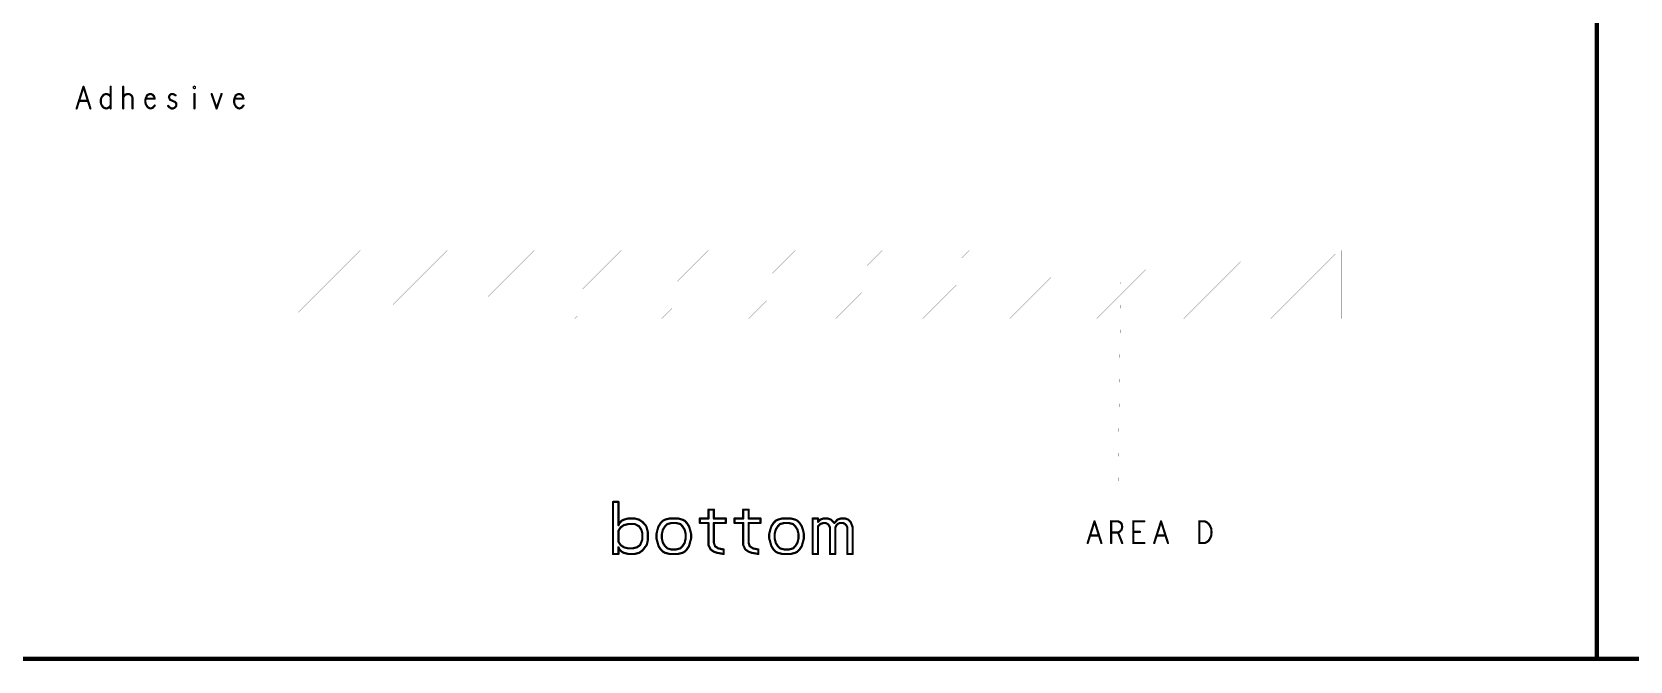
# Model space of a CAD drawing. Header units: millimetres. Extents: x 3362 to 3827, y -139 to 191.
# Drawn here: x 3473.5 to 3566.8, y 96.7 to 133.5 of the extents above; entities that cross this region are included whole.
import ezdxf

# ---------------------------------------------------------------- set-up
doc = ezdxf.new("R2010")
doc.units = ezdxf.units.MM
doc.header["$LTSCALE"] = 23.1
doc.layers.get('0').update_dxf_attribs({"linetype": 'CONTINUOUS'})

# ---------------------------------------------------------------- blocks, each defined once
blk = doc.blocks.new('PAD_R1')
at = {"const_width": 0.5}
blk.add_lwpolyline([(0.25, 0, 1), (-0.25, 0, 1)], format="xyb", close=True, dxfattribs=at)

msp = doc.modelspace()

# ---------------------------------------------------------------- linework, layer by layer
for points, const_width in [([(3382.535, 170.192), (3632.508, 170.192), (3632.69, 170.01), (3632.69, 96.87), (3564.868, 96.87), (3564.868, 134.572)], 0.254), ([(3476.098, 129.029), (3476.5, 130.299)], 0.127), ([(3476.5, 130.299), (3476.902, 129.029)], 0.127), ([(3478.085, 129.219), (3478.021, 129.113), (3477.924, 129.05), (3477.812, 129.029), (3477.683, 129.071), (3477.587, 129.177), (3477.522, 129.304), (3477.506, 129.452), (3477.522, 129.6), (3477.587, 129.727), (3477.683, 129.833), (3477.812, 129.875), (3477.924, 129.854), (3478.005, 129.812), (3478.085, 129.727)], 0.127), ([(3478.085, 130.299), (3478.085, 129.029)], 0.127), ([(3478.817, 129.029), (3478.817, 130.299)], 0.127), ([(3478.817, 129.685), (3478.898, 129.791), (3478.978, 129.854), (3479.107, 129.875), (3479.204, 129.854), (3479.316, 129.77), (3479.365, 129.643), (3479.365, 129.029)], 0.127), ([(3480.66, 129.6), (3480.612, 129.748), (3480.531, 129.833), (3480.419, 129.875), (3480.306, 129.854), (3480.209, 129.791), (3480.145, 129.643), (3480.113, 129.516), (3480.113, 129.389), (3480.145, 129.262), (3480.226, 129.135), (3480.322, 129.05), (3480.435, 129.029), (3480.547, 129.071), (3480.66, 129.198)], 0.127), ([(3481.44, 129.177), (3481.521, 129.092), (3481.634, 129.029), (3481.73, 129.029), (3481.827, 129.071), (3481.891, 129.135), (3481.923, 129.219), (3481.907, 129.346), (3481.843, 129.41), (3481.553, 129.537), (3481.489, 129.685), (3481.521, 129.791), (3481.585, 129.854), (3481.682, 129.875), (3481.778, 129.854), (3481.875, 129.791)], 0.127), ([(3482.977, 129.875), (3482.977, 129.029)], 0.127), ([(3483.983, 129.875), (3484.273, 129.029)], 0.127), ([(3484.273, 129.029), (3484.562, 129.875)], 0.127), ([(3485.842, 129.6), (3485.793, 129.748), (3485.713, 129.833), (3485.6, 129.875), (3485.487, 129.854), (3485.391, 129.791), (3485.327, 129.643), (3485.294, 129.516), (3485.294, 129.389), (3485.327, 129.262), (3485.407, 129.135), (3485.504, 129.05), (3485.616, 129.029), (3485.729, 129.071), (3485.842, 129.198)], 0.127), ([(3476.757, 129.473), (3476.243, 129.473)], 0.127), ([(3480.145, 129.6), (3480.66, 129.6)], 0.127), ([(3485.327, 129.6), (3485.842, 129.6)], 0.127), ([(3484.861, 120.745), (3484.861, 116.745), (3549.961, 116.745), (3549.961, 119.614)], 0.00254), ([(3549.961, 119.614), (3549.961, 120.745), (3484.861, 120.745)], 0.00254), ([(3484.861, 116.745), (3488.86, 120.743), (3488.86, 120.745)], 0.00254), ([(3484.861, 116.745), (3488.86, 120.743)], 0.00254), ([(3487.74, 120.734), (3484.87, 117.864)], 0.00254), ([(3486.131, 116.745), (3490.13, 120.743)], 0.00254), ([(3487.401, 116.745), (3491.4, 120.743)], 0.00254), ([(3488.671, 116.745), (3492.67, 120.743)], 0.00254), ([(3489.941, 116.745), (3493.94, 120.743)], 0.00254), ([(3491.211, 116.745), (3495.21, 120.743)], 0.00254), ([(3492.481, 116.745), (3496.48, 120.743)], 0.00254), ([(3493.751, 116.745), (3497.75, 120.743)], 0.00254), ([(3495.021, 116.745), (3499.02, 120.743)], 0.00254), ([(3496.291, 116.745), (3500.29, 120.743)], 0.00254), ([(3497.561, 116.745), (3501.56, 120.743)], 0.00254), ([(3498.831, 116.745), (3502.83, 120.743)], 0.00254), ([(3500.101, 116.745), (3504.1, 120.743)], 0.00254), ([(3501.371, 116.745), (3505.37, 120.743)], 0.00254), ([(3502.641, 116.745), (3506.64, 120.743)], 0.00254), ([(3503.911, 116.745), (3507.91, 120.743)], 0.00254), ([(3505.181, 116.745), (3509.18, 120.743)], 0.00254), ([(3506.451, 116.745), (3510.45, 120.743)], 0.00254), ([(3507.721, 116.745), (3511.72, 120.743)], 0.00254), ([(3508.991, 116.745), (3512.99, 120.743)], 0.00254), ([(3510.261, 116.745), (3514.26, 120.743)], 0.00254), ([(3511.531, 116.745), (3515.53, 120.743)], 0.00254), ([(3512.801, 116.745), (3516.8, 120.743)], 0.00254), ([(3514.071, 116.745), (3518.07, 120.743)], 0.00254), ([(3515.341, 116.745), (3519.34, 120.743)], 0.00254), ([(3516.611, 116.745), (3520.61, 120.743)], 0.00254), ([(3517.881, 116.745), (3521.88, 120.743)], 0.00254), ([(3519.151, 116.745), (3523.15, 120.743)], 0.00254), ([(3520.421, 116.745), (3524.42, 120.743)], 0.00254), ([(3521.691, 116.745), (3525.69, 120.743)], 0.00254), ([(3522.961, 116.745), (3526.96, 120.743)], 0.00254), ([(3524.231, 116.745), (3528.23, 120.743)], 0.00254), ([(3525.501, 116.745), (3529.5, 120.743)], 0.00254), ([(3526.771, 116.745), (3530.77, 120.743)], 0.00254), ([(3528.041, 116.745), (3532.04, 120.743)], 0.00254), ([(3529.311, 116.745), (3533.31, 120.743)], 0.00254), ([(3530.581, 116.745), (3534.58, 120.743)], 0.00254), ([(3531.851, 116.745), (3535.85, 120.743)], 0.00254), ([(3533.121, 116.745), (3537.12, 120.743)], 0.00254), ([(3534.391, 116.745), (3538.39, 120.743)], 0.00254), ([(3535.661, 116.745), (3539.66, 120.743)], 0.00254), ([(3536.931, 116.745), (3540.93, 120.743)], 0.00254), ([(3538.201, 116.745), (3542.2, 120.743)], 0.00254), ([(3539.471, 116.745), (3543.47, 120.743)], 0.00254), ([(3540.741, 116.745), (3544.74, 120.743)], 0.00254), ([(3542.011, 116.745), (3546.01, 120.743)], 0.00254), ([(3543.281, 116.745), (3547.28, 120.743)], 0.00254), ([(3544.551, 116.745), (3548.55, 120.743)], 0.00254), ([(3545.821, 116.745), (3549.82, 120.743)], 0.00254), ([(3549.961, 119.614), (3547.091, 116.745)], 0.00254), ([(3537.074, 118.874), (3536.905, 106.35)], 0.00254), ([(3507.422, 103.001), (3507.422, 106.041)], 0.127), ([(3507.422, 106.041), (3507.739, 106.041)], 0.127), ([(3507.739, 106.041), (3507.739, 104.683)], 0.127), ([(3512.995, 105.071), (3512.995, 105.588)], 0.127), ([(3512.995, 105.588), (3513.312, 105.588)], 0.127), ([(3513.312, 105.588), (3513.312, 105.071)], 0.127), ([(3515.022, 105.071), (3515.022, 105.588)], 0.127), ([(3515.022, 105.588), (3515.339, 105.588)], 0.127), ([(3515.339, 105.588), (3515.339, 105.071)], 0.127), ([(3507.739, 104.683), (3507.802, 104.812)], 0.127), ([(3507.739, 104.359), (3507.865, 104.554)], 0.127), ([(3507.802, 104.812), (3507.929, 104.942)], 0.127), ([(3507.865, 104.554), (3508.055, 104.683)], 0.127), ([(3507.929, 104.942), (3508.055, 105.006)], 0.127), ([(3508.055, 105.006), (3508.309, 105.071)], 0.127), ([(3508.055, 104.683), (3508.309, 104.748)], 0.127), ([(3508.309, 105.071), (3508.689, 105.071)], 0.127), ([(3508.309, 104.748), (3508.689, 104.748)], 0.127), ([(3508.689, 105.071), (3508.942, 105.006)], 0.127), ([(3508.689, 104.748), (3508.942, 104.618)], 0.127), ([(3508.942, 105.006), (3509.132, 104.877)], 0.127), ([(3508.942, 104.618), (3509.069, 104.424)], 0.127), ([(3509.132, 104.877), (3509.322, 104.683)], 0.127), ([(3509.322, 104.683), (3509.385, 104.554)], 0.127), ([(3509.385, 104.554), (3509.449, 104.295)], 0.127), ([(3510.082, 104.618), (3510.019, 104.424)], 0.127), ([(3510.209, 104.812), (3510.082, 104.618)], 0.127), ([(3510.335, 104.942), (3510.209, 104.812)], 0.127), ([(3510.462, 105.006), (3510.335, 104.942)], 0.127), ([(3510.462, 104.618), (3510.335, 104.424)], 0.127), ([(3510.715, 105.071), (3510.462, 105.006)], 0.127), ([(3510.589, 104.748), (3510.462, 104.618)], 0.127), ([(3510.842, 104.812), (3510.589, 104.748)], 0.127), ([(3511.222, 105.071), (3510.715, 105.071)], 0.127), ([(3511.095, 104.812), (3510.842, 104.812)], 0.127), ([(3511.348, 104.748), (3511.095, 104.812)], 0.127), ([(3511.475, 105.006), (3511.222, 105.071)], 0.127), ([(3511.475, 104.618), (3511.348, 104.748)], 0.127), ([(3511.602, 104.942), (3511.475, 105.006)], 0.127), ([(3511.602, 104.424), (3511.475, 104.618)], 0.127), ([(3511.728, 104.812), (3511.602, 104.942)], 0.127), ([(3511.855, 104.618), (3511.728, 104.812)], 0.127), ([(3511.918, 104.424), (3511.855, 104.618)], 0.127), ([(3512.489, 105.071), (3512.995, 105.071)], 0.127), ([(3512.489, 104.812), (3512.489, 105.071)], 0.127), ([(3512.995, 104.812), (3512.489, 104.812)], 0.127), ([(3512.995, 103.519), (3512.995, 104.812)], 0.127), ([(3513.312, 105.071), (3514.009, 105.071)], 0.127), ([(3513.312, 104.812), (3513.312, 103.648)], 0.127), ([(3514.009, 104.812), (3513.312, 104.812)], 0.127), ([(3514.009, 105.071), (3514.009, 104.812)], 0.127), ([(3514.515, 105.071), (3515.022, 105.071)], 0.127), ([(3514.515, 104.812), (3514.515, 105.071)], 0.127), ([(3515.022, 104.812), (3514.515, 104.812)], 0.127), ([(3515.022, 103.519), (3515.022, 104.812)], 0.127), ([(3515.339, 105.071), (3516.035, 105.071)], 0.127), ([(3516.035, 104.812), (3515.339, 104.812)], 0.127), ([(3515.339, 104.812), (3515.339, 103.648)], 0.127), ([(3516.035, 105.071), (3516.035, 104.812)], 0.127), ([(3516.669, 104.618), (3516.605, 104.424)], 0.127), ([(3516.795, 104.812), (3516.669, 104.618)], 0.127), ([(3516.922, 104.942), (3516.795, 104.812)], 0.127), ([(3517.048, 105.006), (3516.922, 104.942)], 0.127), ([(3517.048, 104.618), (3516.922, 104.424)], 0.127), ([(3517.302, 105.071), (3517.048, 105.006)], 0.127), ([(3517.175, 104.748), (3517.048, 104.618)], 0.127), ([(3517.428, 104.812), (3517.175, 104.748)], 0.127), ([(3517.808, 105.071), (3517.302, 105.071)], 0.127), ([(3517.682, 104.812), (3517.428, 104.812)], 0.127), ([(3517.935, 104.748), (3517.682, 104.812)], 0.127), ([(3518.062, 105.006), (3517.808, 105.071)], 0.127), ([(3518.062, 104.618), (3517.935, 104.748)], 0.127), ([(3518.188, 104.942), (3518.062, 105.006)], 0.127), ([(3518.188, 104.424), (3518.062, 104.618)], 0.127), ([(3518.315, 104.812), (3518.188, 104.942)], 0.127), ([(3518.442, 104.618), (3518.315, 104.812)], 0.127), ([(3518.505, 104.424), (3518.442, 104.618)], 0.127), ([(3519.075, 105.071), (3519.392, 105.071)], 0.127), ([(3519.075, 103.001), (3519.075, 105.071)], 0.127), ([(3519.392, 105.071), (3519.392, 104.877)], 0.127), ([(3519.392, 104.877), (3519.519, 105.006)], 0.127), ([(3519.519, 104.748), (3519.392, 104.618)], 0.127), ([(3519.392, 104.618), (3519.392, 103.001)], 0.127), ([(3519.519, 105.006), (3519.709, 105.071)], 0.127), ([(3519.709, 104.812), (3519.519, 104.748)], 0.127), ([(3519.709, 105.071), (3519.962, 105.071)], 0.127), ([(3519.835, 104.812), (3519.709, 104.812)], 0.127), ([(3519.962, 104.748), (3519.835, 104.812)], 0.127), ([(3519.962, 105.071), (3520.152, 105.006)], 0.127), ([(3520.025, 104.683), (3519.962, 104.748)], 0.127), ([(3520.089, 104.554), (3520.025, 104.683)], 0.127), ([(3520.089, 103.001), (3520.089, 104.554)], 0.127), ([(3520.152, 105.006), (3520.342, 104.812)], 0.127), ([(3520.342, 104.812), (3520.532, 105.006)], 0.127), ([(3520.469, 104.683), (3520.405, 104.554)], 0.127), ([(3520.405, 104.554), (3520.405, 103.001)], 0.127), ([(3520.532, 104.748), (3520.469, 104.683)], 0.127), ([(3520.532, 105.006), (3520.722, 105.071)], 0.127), ([(3520.659, 104.812), (3520.532, 104.748)], 0.127), ([(3520.849, 104.812), (3520.659, 104.812)], 0.127), ([(3520.722, 105.071), (3520.975, 105.071)], 0.127), ([(3520.975, 104.748), (3520.849, 104.812)], 0.127), ([(3520.975, 105.071), (3521.165, 105.006)], 0.127), ([(3521.039, 104.683), (3520.975, 104.748)], 0.127), ([(3521.102, 104.554), (3521.039, 104.683)], 0.127), ([(3521.102, 103.001), (3521.102, 104.554)], 0.127), ([(3521.165, 105.006), (3521.292, 104.877)], 0.127), ([(3521.292, 104.877), (3521.419, 104.554)], 0.127), ([(3521.419, 104.554), (3521.419, 103.001)], 0.127), ([(3535.136, 103.636), (3535.538, 104.906)], 0.127), ([(3535.538, 104.906), (3535.94, 103.636)], 0.127), ([(3536.511, 103.636), (3536.511, 104.906), (3536.914, 104.906), (3537.042, 104.842), (3537.123, 104.758), (3537.155, 104.588), (3537.123, 104.419), (3537.026, 104.313), (3536.914, 104.25), (3536.511, 104.25)], 0.127), ([(3538.45, 103.636), (3537.807, 103.636), (3537.807, 104.906), (3538.45, 104.906)], 0.127), ([(3539.022, 103.636), (3539.424, 104.906)], 0.127), ([(3539.424, 104.906), (3539.826, 103.636)], 0.127), ([(3507.739, 103.713), (3507.739, 104.359)], 0.127), ([(3507.865, 103.519), (3507.739, 103.713)], 0.127), ([(3509.132, 103.842), (3509.005, 103.519)], 0.127), ([(3509.069, 104.424), (3509.132, 104.23)], 0.127), ([(3509.132, 104.23), (3509.132, 103.842)], 0.127), ([(3509.449, 104.295), (3509.449, 103.777), (3509.385, 103.519)], 0.127), ([(3510.019, 104.424), (3509.955, 104.165)], 0.127), ([(3509.955, 104.165), (3509.955, 103.907)], 0.127), ([(3509.955, 103.907), (3510.082, 103.454)], 0.127), ([(3510.335, 104.424), (3510.272, 104.165)], 0.127), ([(3510.272, 104.165), (3510.272, 103.907)], 0.127), ([(3510.272, 103.907), (3510.335, 103.648)], 0.127), ([(3510.335, 103.648), (3510.462, 103.454)], 0.127), ([(3511.475, 103.454), (3511.602, 103.648)], 0.127), ([(3511.665, 104.165), (3511.602, 104.424)], 0.127), ([(3511.602, 103.648), (3511.665, 103.907)], 0.127), ([(3511.665, 103.907), (3511.665, 104.165)], 0.127), ([(3511.855, 103.454), (3511.982, 103.907)], 0.127), ([(3511.982, 104.165), (3511.918, 104.424)], 0.127), ([(3511.982, 103.907), (3511.982, 104.165)], 0.127), ([(3513.312, 103.648), (3513.375, 103.454), (3513.565, 103.325)], 0.127), ([(3515.339, 103.648), (3515.402, 103.454)], 0.127), ([(3516.605, 104.424), (3516.542, 104.165)], 0.127), ([(3516.542, 104.165), (3516.542, 103.907)], 0.127), ([(3516.542, 103.907), (3516.669, 103.454)], 0.127), ([(3516.922, 104.424), (3516.858, 104.165)], 0.127), ([(3516.858, 104.165), (3516.858, 103.907)], 0.127), ([(3516.858, 103.907), (3516.922, 103.648)], 0.127), ([(3516.922, 103.648), (3517.048, 103.454)], 0.127), ([(3518.062, 103.454), (3518.188, 103.648)], 0.127), ([(3518.252, 104.165), (3518.188, 104.424)], 0.127), ([(3518.188, 103.648), (3518.252, 103.907)], 0.127), ([(3518.252, 103.907), (3518.252, 104.165)], 0.127), ([(3518.442, 103.454), (3518.568, 103.907)], 0.127), ([(3518.568, 104.165), (3518.505, 104.424)], 0.127), ([(3518.568, 103.907), (3518.568, 104.165)], 0.127), ([(3535.795, 104.08), (3535.28, 104.08)], 0.127), ([(3536.914, 104.25), (3537.155, 103.636)], 0.127), ([(3538.193, 104.292), (3537.807, 104.292)], 0.127), ([(3539.681, 104.08), (3539.167, 104.08)], 0.127), ([(3507.739, 103.001), (3507.422, 103.001)], 0.127), ([(3507.802, 103.26), (3507.739, 103.389)], 0.127), ([(3507.739, 103.389), (3507.739, 103.001)], 0.127), ([(3507.929, 103.131), (3507.802, 103.26)], 0.127), ([(3508.055, 103.389), (3507.865, 103.519)], 0.127), ([(3508.055, 103.066), (3507.929, 103.131)], 0.127), ([(3508.309, 103.325), (3508.055, 103.389)], 0.127), ([(3508.309, 103.001), (3508.055, 103.066)], 0.127), ([(3508.562, 103.325), (3508.309, 103.325)], 0.127), ([(3508.689, 103.001), (3508.309, 103.001)], 0.127), ([(3508.815, 103.389), (3508.562, 103.325)], 0.127), ([(3508.942, 103.066), (3508.689, 103.001)], 0.127), ([(3509.005, 103.519), (3508.815, 103.389)], 0.127), ([(3509.132, 103.195), (3508.942, 103.066)], 0.127), ([(3509.385, 103.519), (3509.132, 103.195)], 0.127), ([(3510.082, 103.454), (3510.209, 103.26)], 0.127), ([(3510.209, 103.26), (3510.335, 103.131)], 0.127), ([(3510.335, 103.131), (3510.462, 103.066)], 0.127), ([(3510.462, 103.454), (3510.589, 103.325)], 0.127), ([(3510.462, 103.066), (3510.715, 103.001)], 0.127), ([(3510.589, 103.325), (3510.842, 103.26)], 0.127), ([(3510.715, 103.001), (3511.222, 103.001)], 0.127), ([(3510.842, 103.26), (3511.095, 103.26)], 0.127), ([(3511.095, 103.26), (3511.348, 103.325)], 0.127), ([(3511.222, 103.001), (3511.475, 103.066)], 0.127), ([(3511.348, 103.325), (3511.475, 103.454)], 0.127), ([(3511.475, 103.066), (3511.602, 103.131)], 0.127), ([(3511.602, 103.131), (3511.728, 103.26)], 0.127), ([(3511.728, 103.26), (3511.855, 103.454)], 0.127), ([(3513.122, 103.26), (3512.995, 103.519)], 0.127), ([(3513.312, 103.131), (3513.122, 103.26)], 0.127), ([(3513.502, 103.066), (3513.312, 103.131)], 0.127), ([(3513.882, 103.001), (3513.502, 103.066)], 0.127), ([(3513.565, 103.325), (3513.882, 103.26)], 0.127), ([(3513.882, 103.26), (3513.882, 103.001)], 0.127), ([(3515.149, 103.26), (3515.022, 103.519)], 0.127), ([(3515.339, 103.131), (3515.149, 103.26)], 0.127), ([(3515.529, 103.066), (3515.339, 103.131)], 0.127), ([(3515.402, 103.454), (3515.592, 103.325), (3515.909, 103.26)], 0.127), ([(3515.909, 103.001), (3515.529, 103.066)], 0.127), ([(3515.909, 103.26), (3515.909, 103.001)], 0.127), ([(3516.669, 103.454), (3516.795, 103.26)], 0.127), ([(3516.795, 103.26), (3516.922, 103.131)], 0.127), ([(3516.922, 103.131), (3517.048, 103.066)], 0.127), ([(3517.048, 103.454), (3517.175, 103.325)], 0.127), ([(3517.048, 103.066), (3517.302, 103.001)], 0.127), ([(3517.175, 103.325), (3517.428, 103.26)], 0.127), ([(3517.302, 103.001), (3517.808, 103.001)], 0.127), ([(3517.428, 103.26), (3517.682, 103.26)], 0.127), ([(3517.682, 103.26), (3517.935, 103.325)], 0.127), ([(3517.808, 103.001), (3518.062, 103.066)], 0.127), ([(3517.935, 103.325), (3518.062, 103.454)], 0.127), ([(3518.062, 103.066), (3518.188, 103.131)], 0.127), ([(3518.188, 103.131), (3518.315, 103.26)], 0.127), ([(3518.315, 103.26), (3518.442, 103.454)], 0.127), ([(3519.392, 103.001), (3519.075, 103.001)], 0.127), ([(3520.405, 103.001), (3520.089, 103.001)], 0.127), ([(3521.419, 103.001), (3521.102, 103.001)], 0.127), ([(3564.868, 96.87), (3381.354, 96.87)], 0.254)]:
    msp.add_lwpolyline(points, dxfattribs=dict(const_width=const_width))
at = {"const_width": 0.127}
for points in [[(3482.977, 130.214), (3482.945, 130.235), (3482.945, 130.278), (3482.977, 130.299), (3483.009, 130.278), (3483.009, 130.235)], [(3541.661, 103.636), (3541.661, 104.906), (3541.982, 104.906), (3542.111, 104.842), (3542.208, 104.758), (3542.288, 104.631), (3542.352, 104.482), (3542.368, 104.271), (3542.352, 104.059), (3542.288, 103.911), (3542.208, 103.784), (3542.111, 103.699), (3541.982, 103.636)]]:
    msp.add_lwpolyline(points, close=True, dxfattribs=at)

# ---------------------------------------------------------------- block references
for p, xscale, yscale in [((3476.5, 130.299), 0.127, 0.127), ((3476.5, 130.299), 0.127, 0.127), ((3478.085, 130.299), 0.127, 0.127), ((3478.085, 129.727), 0.127, 0.127), ((3478.817, 130.299), 0.127, 0.127), ((3478.817, 129.685), 0.127, 0.127), ((3481.875, 129.791), 0.127, 0.127), ((3482.977, 129.875), 0.127, 0.127), ((3483.983, 129.875), 0.127, 0.127), ((3484.562, 129.875), 0.127, 0.127), ((3476.098, 129.029), 0.127, 0.127), ((3476.243, 129.473), 0.127, 0.127), ((3476.757, 129.473), 0.127, 0.127), ((3476.902, 129.029), 0.127, 0.127), ((3478.085, 129.219), 0.127, 0.127), ((3478.085, 129.029), 0.127, 0.127), ((3478.817, 129.029), 0.127, 0.127), ((3479.365, 129.029), 0.127, 0.127), ((3480.145, 129.6), 0.127, 0.127), ((3480.66, 129.6), 0.127, 0.127), ((3480.66, 129.6), 0.127, 0.127), ((3480.66, 129.198), 0.127, 0.127), ((3481.44, 129.177), 0.127, 0.127), ((3482.977, 129.029), 0.127, 0.127), ((3484.273, 129.029), 0.127, 0.127), ((3484.273, 129.029), 0.127, 0.127), ((3485.327, 129.6), 0.127, 0.127), ((3485.842, 129.6), 0.127, 0.127), ((3485.842, 129.6), 0.127, 0.127), ((3485.842, 129.198), 0.127, 0.127), ((3484.861, 120.745), 0.00254, 0.00254), ((3484.861, 120.745), 0.00254, 0.00254), ((3487.74, 120.734), 0.00254, 0.00254), ((3488.86, 120.745), 0.00254, 0.00254), ((3488.86, 120.743), 0.00254, 0.00254), ((3490.13, 120.743), 0.00254, 0.00254), ((3491.4, 120.743), 0.00254, 0.00254), ((3492.67, 120.743), 0.00254, 0.00254), ((3493.94, 120.743), 0.00254, 0.00254), ((3495.21, 120.743), 0.00254, 0.00254), ((3496.48, 120.743), 0.00254, 0.00254), ((3497.75, 120.743), 0.00254, 0.00254), ((3499.02, 120.743), 0.00254, 0.00254), ((3500.29, 120.743), 0.00254, 0.00254), ((3501.56, 120.743), 0.00254, 0.00254), ((3502.83, 120.743), 0.00254, 0.00254), ((3504.1, 120.743), 0.00254, 0.00254), ((3505.37, 120.743), 0.00254, 0.00254), ((3506.64, 120.743), 0.00254, 0.00254), ((3507.91, 120.743), 0.00254, 0.00254), ((3509.18, 120.743), 0.00254, 0.00254), ((3510.45, 120.743), 0.00254, 0.00254), ((3511.72, 120.743), 0.00254, 0.00254), ((3512.99, 120.743), 0.00254, 0.00254), ((3514.26, 120.743), 0.00254, 0.00254), ((3515.53, 120.743), 0.00254, 0.00254), ((3516.8, 120.743), 0.00254, 0.00254), ((3518.07, 120.743), 0.00254, 0.00254), ((3519.34, 120.743), 0.00254, 0.00254), ((3520.61, 120.743), 0.00254, 0.00254), ((3521.88, 120.743), 0.00254, 0.00254), ((3523.15, 120.743), 0.00254, 0.00254), ((3524.42, 120.743), 0.00254, 0.00254), ((3525.69, 120.743), 0.00254, 0.00254), ((3526.96, 120.743), 0.00254, 0.00254), ((3528.23, 120.743), 0.00254, 0.00254), ((3529.5, 120.743), 0.00254, 0.00254), ((3530.77, 120.743), 0.00254, 0.00254), ((3532.04, 120.743), 0.00254, 0.00254), ((3533.31, 120.743), 0.00254, 0.00254), ((3534.58, 120.743), 0.00254, 0.00254), ((3535.85, 120.743), 0.00254, 0.00254), ((3537.12, 120.743), 0.00254, 0.00254), ((3538.39, 120.743), 0.00254, 0.00254), ((3539.66, 120.743), 0.00254, 0.00254), ((3540.93, 120.743), 0.00254, 0.00254), ((3542.2, 120.743), 0.00254, 0.00254), ((3543.47, 120.743), 0.00254, 0.00254), ((3544.74, 120.743), 0.00254, 0.00254), ((3546.01, 120.743), 0.00254, 0.00254), ((3547.28, 120.743), 0.00254, 0.00254), ((3548.55, 120.743), 0.00254, 0.00254), ((3549.82, 120.743), 0.00254, 0.00254), ((3549.961, 119.614), 0.00254, 0.00254), ((3549.961, 119.614), 0.00254, 0.00254), ((3549.961, 119.614), 0.00254, 0.00254), ((3537.074, 118.874), 0.00254, 0.00254), ((3484.87, 117.864), 0.00254, 0.00254), ((3484.861, 116.745), 0.00254, 0.00254), ((3484.861, 116.745), 0.00254, 0.00254), ((3486.131, 116.745), 0.00254, 0.00254), ((3487.401, 116.745), 0.00254, 0.00254), ((3488.671, 116.745), 0.00254, 0.00254), ((3489.941, 116.745), 0.00254, 0.00254), ((3491.211, 116.745), 0.00254, 0.00254), ((3492.481, 116.745), 0.00254, 0.00254), ((3493.751, 116.745), 0.00254, 0.00254), ((3495.021, 116.745), 0.00254, 0.00254), ((3496.291, 116.745), 0.00254, 0.00254), ((3497.561, 116.745), 0.00254, 0.00254), ((3498.831, 116.745), 0.00254, 0.00254), ((3500.101, 116.745), 0.00254, 0.00254), ((3501.371, 116.745), 0.00254, 0.00254), ((3502.641, 116.745), 0.00254, 0.00254), ((3503.911, 116.745), 0.00254, 0.00254), ((3505.181, 116.745), 0.00254, 0.00254), ((3506.451, 116.745), 0.00254, 0.00254), ((3507.721, 116.745), 0.00254, 0.00254), ((3508.991, 116.745), 0.00254, 0.00254), ((3510.261, 116.745), 0.00254, 0.00254), ((3511.531, 116.745), 0.00254, 0.00254), ((3512.801, 116.745), 0.00254, 0.00254), ((3514.071, 116.745), 0.00254, 0.00254), ((3515.341, 116.745), 0.00254, 0.00254), ((3516.611, 116.745), 0.00254, 0.00254), ((3517.881, 116.745), 0.00254, 0.00254), ((3519.151, 116.745), 0.00254, 0.00254), ((3520.421, 116.745), 0.00254, 0.00254), ((3521.691, 116.745), 0.00254, 0.00254), ((3522.961, 116.745), 0.00254, 0.00254), ((3524.231, 116.745), 0.00254, 0.00254), ((3525.501, 116.745), 0.00254, 0.00254), ((3526.771, 116.745), 0.00254, 0.00254), ((3528.041, 116.745), 0.00254, 0.00254), ((3529.311, 116.745), 0.00254, 0.00254), ((3530.581, 116.745), 0.00254, 0.00254), ((3531.851, 116.745), 0.00254, 0.00254), ((3533.121, 116.745), 0.00254, 0.00254), ((3534.391, 116.745), 0.00254, 0.00254), ((3535.661, 116.745), 0.00254, 0.00254), ((3536.931, 116.745), 0.00254, 0.00254), ((3538.201, 116.745), 0.00254, 0.00254), ((3539.471, 116.745), 0.00254, 0.00254), ((3540.741, 116.745), 0.00254, 0.00254), ((3542.011, 116.745), 0.00254, 0.00254), ((3543.281, 116.745), 0.00254, 0.00254), ((3544.551, 116.745), 0.00254, 0.00254), ((3545.821, 116.745), 0.00254, 0.00254), ((3547.091, 116.745), 0.00254, 0.00254), ((3507.422, 106.041), 0.127, 0.127), ((3507.422, 106.041), 0.127, 0.127), ((3507.739, 106.041), 0.127, 0.127), ((3507.739, 106.041), 0.127, 0.127), ((3512.995, 105.588), 0.127, 0.127), ((3512.995, 105.588), 0.127, 0.127), ((3513.312, 105.588), 0.127, 0.127), ((3513.312, 105.588), 0.127, 0.127), ((3515.022, 105.588), 0.127, 0.127), ((3515.022, 105.588), 0.127, 0.127), ((3515.339, 105.588), 0.127, 0.127), ((3515.339, 105.588), 0.127, 0.127), ((3536.905, 106.35), 0.00254, 0.00254), ((3507.739, 104.683), 0.127, 0.127), ((3507.739, 104.683), 0.127, 0.127), ((3507.802, 104.812), 0.127, 0.127), ((3507.802, 104.812), 0.127, 0.127), ((3507.865, 104.554), 0.127, 0.127), ((3507.865, 104.554), 0.127, 0.127), ((3507.929, 104.942), 0.127, 0.127), ((3507.929, 104.942), 0.127, 0.127), ((3508.055, 105.006), 0.127, 0.127), ((3508.055, 105.006), 0.127, 0.127), ((3508.055, 104.683), 0.127, 0.127), ((3508.055, 104.683), 0.127, 0.127), ((3508.309, 105.071), 0.127, 0.127), ((3508.309, 105.071), 0.127, 0.127), ((3508.309, 104.748), 0.127, 0.127), ((3508.309, 104.748), 0.127, 0.127), ((3508.689, 105.071), 0.127, 0.127), ((3508.689, 105.071), 0.127, 0.127), ((3508.689, 104.748), 0.127, 0.127), ((3508.689, 104.748), 0.127, 0.127), ((3508.942, 105.006), 0.127, 0.127), ((3508.942, 105.006), 0.127, 0.127), ((3508.942, 104.618), 0.127, 0.127), ((3508.942, 104.618), 0.127, 0.127), ((3509.132, 104.877), 0.127, 0.127), ((3509.132, 104.877), 0.127, 0.127), ((3509.322, 104.683), 0.127, 0.127), ((3509.322, 104.683), 0.127, 0.127), ((3509.385, 104.554), 0.127, 0.127), ((3509.385, 104.554), 0.127, 0.127), ((3510.082, 104.618), 0.127, 0.127), ((3510.082, 104.618), 0.127, 0.127), ((3510.209, 104.812), 0.127, 0.127), ((3510.209, 104.812), 0.127, 0.127), ((3510.335, 104.942), 0.127, 0.127), ((3510.335, 104.942), 0.127, 0.127), ((3510.462, 105.006), 0.127, 0.127), ((3510.462, 105.006), 0.127, 0.127), ((3510.462, 104.618), 0.127, 0.127), ((3510.462, 104.618), 0.127, 0.127), ((3510.589, 104.748), 0.127, 0.127), ((3510.589, 104.748), 0.127, 0.127), ((3510.715, 105.071), 0.127, 0.127), ((3510.715, 105.071), 0.127, 0.127), ((3510.842, 104.812), 0.127, 0.127), ((3510.842, 104.812), 0.127, 0.127), ((3511.095, 104.812), 0.127, 0.127), ((3511.095, 104.812), 0.127, 0.127), ((3511.222, 105.071), 0.127, 0.127), ((3511.222, 105.071), 0.127, 0.127), ((3511.348, 104.748), 0.127, 0.127), ((3511.348, 104.748), 0.127, 0.127), ((3511.475, 105.006), 0.127, 0.127), ((3511.475, 105.006), 0.127, 0.127), ((3511.475, 104.618), 0.127, 0.127), ((3511.475, 104.618), 0.127, 0.127), ((3511.602, 104.942), 0.127, 0.127), ((3511.602, 104.942), 0.127, 0.127), ((3511.728, 104.812), 0.127, 0.127), ((3511.728, 104.812), 0.127, 0.127), ((3511.855, 104.618), 0.127, 0.127), ((3511.855, 104.618), 0.127, 0.127), ((3512.489, 105.071), 0.127, 0.127), ((3512.489, 105.071), 0.127, 0.127), ((3512.489, 104.812), 0.127, 0.127), ((3512.489, 104.812), 0.127, 0.127), ((3512.995, 105.071), 0.127, 0.127), ((3512.995, 105.071), 0.127, 0.127), ((3512.995, 104.812), 0.127, 0.127), ((3512.995, 104.812), 0.127, 0.127), ((3513.312, 105.071), 0.127, 0.127), ((3513.312, 105.071), 0.127, 0.127), ((3513.312, 104.812), 0.127, 0.127), ((3513.312, 104.812), 0.127, 0.127), ((3514.009, 105.071), 0.127, 0.127), ((3514.009, 105.071), 0.127, 0.127), ((3514.009, 104.812), 0.127, 0.127), ((3514.009, 104.812), 0.127, 0.127), ((3514.515, 105.071), 0.127, 0.127), ((3514.515, 105.071), 0.127, 0.127), ((3514.515, 104.812), 0.127, 0.127), ((3514.515, 104.812), 0.127, 0.127), ((3515.022, 105.071), 0.127, 0.127), ((3515.022, 105.071), 0.127, 0.127), ((3515.022, 104.812), 0.127, 0.127), ((3515.022, 104.812), 0.127, 0.127), ((3515.339, 105.071), 0.127, 0.127), ((3515.339, 105.071), 0.127, 0.127), ((3515.339, 104.812), 0.127, 0.127), ((3515.339, 104.812), 0.127, 0.127), ((3516.035, 105.071), 0.127, 0.127), ((3516.035, 105.071), 0.127, 0.127), ((3516.035, 104.812), 0.127, 0.127), ((3516.035, 104.812), 0.127, 0.127), ((3516.669, 104.618), 0.127, 0.127), ((3516.669, 104.618), 0.127, 0.127), ((3516.795, 104.812), 0.127, 0.127), ((3516.795, 104.812), 0.127, 0.127), ((3516.922, 104.942), 0.127, 0.127), ((3516.922, 104.942), 0.127, 0.127), ((3517.048, 105.006), 0.127, 0.127), ((3517.048, 105.006), 0.127, 0.127), ((3517.048, 104.618), 0.127, 0.127), ((3517.048, 104.618), 0.127, 0.127), ((3517.175, 104.748), 0.127, 0.127), ((3517.175, 104.748), 0.127, 0.127), ((3517.302, 105.071), 0.127, 0.127), ((3517.302, 105.071), 0.127, 0.127), ((3517.428, 104.812), 0.127, 0.127), ((3517.428, 104.812), 0.127, 0.127), ((3517.682, 104.812), 0.127, 0.127), ((3517.682, 104.812), 0.127, 0.127), ((3517.808, 105.071), 0.127, 0.127), ((3517.808, 105.071), 0.127, 0.127), ((3517.935, 104.748), 0.127, 0.127), ((3517.935, 104.748), 0.127, 0.127), ((3518.062, 105.006), 0.127, 0.127), ((3518.062, 105.006), 0.127, 0.127), ((3518.062, 104.618), 0.127, 0.127), ((3518.062, 104.618), 0.127, 0.127), ((3518.188, 104.942), 0.127, 0.127), ((3518.188, 104.942), 0.127, 0.127), ((3518.315, 104.812), 0.127, 0.127), ((3518.315, 104.812), 0.127, 0.127), ((3518.442, 104.618), 0.127, 0.127), ((3518.442, 104.618), 0.127, 0.127), ((3519.075, 105.071), 0.127, 0.127), ((3519.075, 105.071), 0.127, 0.127), ((3519.392, 105.071), 0.127, 0.127), ((3519.392, 105.071), 0.127, 0.127), ((3519.392, 104.877), 0.127, 0.127), ((3519.392, 104.877), 0.127, 0.127), ((3519.392, 104.618), 0.127, 0.127), ((3519.392, 104.618), 0.127, 0.127), ((3519.519, 105.006), 0.127, 0.127), ((3519.519, 105.006), 0.127, 0.127), ((3519.519, 104.748), 0.127, 0.127), ((3519.519, 104.748), 0.127, 0.127), ((3519.709, 105.071), 0.127, 0.127), ((3519.709, 105.071), 0.127, 0.127), ((3519.709, 104.812), 0.127, 0.127), ((3519.709, 104.812), 0.127, 0.127), ((3519.835, 104.812), 0.127, 0.127), ((3519.835, 104.812), 0.127, 0.127), ((3519.962, 105.071), 0.127, 0.127), ((3519.962, 105.071), 0.127, 0.127), ((3519.962, 104.748), 0.127, 0.127), ((3519.962, 104.748), 0.127, 0.127), ((3520.025, 104.683), 0.127, 0.127), ((3520.025, 104.683), 0.127, 0.127), ((3520.089, 104.554), 0.127, 0.127), ((3520.089, 104.554), 0.127, 0.127), ((3520.152, 105.006), 0.127, 0.127), ((3520.152, 105.006), 0.127, 0.127), ((3520.342, 104.812), 0.127, 0.127), ((3520.342, 104.812), 0.127, 0.127), ((3520.405, 104.554), 0.127, 0.127), ((3520.405, 104.554), 0.127, 0.127), ((3520.469, 104.683), 0.127, 0.127), ((3520.469, 104.683), 0.127, 0.127), ((3520.532, 105.006), 0.127, 0.127), ((3520.532, 105.006), 0.127, 0.127), ((3520.532, 104.748), 0.127, 0.127), ((3520.532, 104.748), 0.127, 0.127), ((3520.659, 104.812), 0.127, 0.127), ((3520.659, 104.812), 0.127, 0.127), ((3520.722, 105.071), 0.127, 0.127), ((3520.722, 105.071), 0.127, 0.127), ((3520.849, 104.812), 0.127, 0.127), ((3520.849, 104.812), 0.127, 0.127), ((3520.975, 105.071), 0.127, 0.127), ((3520.975, 105.071), 0.127, 0.127), ((3520.975, 104.748), 0.127, 0.127), ((3520.975, 104.748), 0.127, 0.127), ((3521.039, 104.683), 0.127, 0.127), ((3521.039, 104.683), 0.127, 0.127), ((3521.102, 104.554), 0.127, 0.127), ((3521.102, 104.554), 0.127, 0.127), ((3521.165, 105.006), 0.127, 0.127), ((3521.165, 105.006), 0.127, 0.127), ((3521.292, 104.877), 0.127, 0.127), ((3521.292, 104.877), 0.127, 0.127), ((3521.419, 104.554), 0.127, 0.127), ((3521.419, 104.554), 0.127, 0.127), ((3535.538, 104.906), 0.127, 0.127), ((3535.538, 104.906), 0.127, 0.127), ((3538.45, 104.906), 0.127, 0.127), ((3539.424, 104.906), 0.127, 0.127), ((3539.424, 104.906), 0.127, 0.127), ((3507.739, 104.359), 0.127, 0.127), ((3507.739, 104.359), 0.127, 0.127), ((3507.739, 103.713), 0.127, 0.127), ((3507.739, 103.713), 0.127, 0.127), ((3509.069, 104.424), 0.127, 0.127), ((3509.069, 104.424), 0.127, 0.127), ((3509.132, 104.23), 0.127, 0.127), ((3509.132, 104.23), 0.127, 0.127), ((3509.132, 103.842), 0.127, 0.127), ((3509.132, 103.842), 0.127, 0.127), ((3509.449, 104.295), 0.127, 0.127), ((3509.449, 104.295), 0.127, 0.127), ((3509.955, 104.165), 0.127, 0.127), ((3509.955, 104.165), 0.127, 0.127), ((3509.955, 103.907), 0.127, 0.127), ((3509.955, 103.907), 0.127, 0.127), ((3510.019, 104.424), 0.127, 0.127), ((3510.019, 104.424), 0.127, 0.127), ((3510.272, 104.165), 0.127, 0.127), ((3510.272, 104.165), 0.127, 0.127), ((3510.272, 103.907), 0.127, 0.127), ((3510.272, 103.907), 0.127, 0.127), ((3510.335, 104.424), 0.127, 0.127), ((3510.335, 104.424), 0.127, 0.127), ((3510.335, 103.648), 0.127, 0.127), ((3510.335, 103.648), 0.127, 0.127), ((3511.602, 104.424), 0.127, 0.127), ((3511.602, 104.424), 0.127, 0.127), ((3511.602, 103.648), 0.127, 0.127), ((3511.602, 103.648), 0.127, 0.127), ((3511.665, 104.165), 0.127, 0.127), ((3511.665, 104.165), 0.127, 0.127), ((3511.665, 103.907), 0.127, 0.127), ((3511.665, 103.907), 0.127, 0.127), ((3511.918, 104.424), 0.127, 0.127), ((3511.918, 104.424), 0.127, 0.127), ((3511.982, 104.165), 0.127, 0.127), ((3511.982, 104.165), 0.127, 0.127), ((3511.982, 103.907), 0.127, 0.127), ((3511.982, 103.907), 0.127, 0.127), ((3513.312, 103.648), 0.127, 0.127), ((3513.312, 103.648), 0.127, 0.127), ((3515.339, 103.648), 0.127, 0.127), ((3515.339, 103.648), 0.127, 0.127), ((3516.542, 104.165), 0.127, 0.127), ((3516.542, 104.165), 0.127, 0.127), ((3516.542, 103.907), 0.127, 0.127), ((3516.542, 103.907), 0.127, 0.127), ((3516.605, 104.424), 0.127, 0.127), ((3516.605, 104.424), 0.127, 0.127), ((3516.858, 104.165), 0.127, 0.127), ((3516.858, 104.165), 0.127, 0.127), ((3516.858, 103.907), 0.127, 0.127), ((3516.858, 103.907), 0.127, 0.127), ((3516.922, 104.424), 0.127, 0.127), ((3516.922, 104.424), 0.127, 0.127), ((3516.922, 103.648), 0.127, 0.127), ((3516.922, 103.648), 0.127, 0.127), ((3518.188, 104.424), 0.127, 0.127), ((3518.188, 104.424), 0.127, 0.127), ((3518.188, 103.648), 0.127, 0.127), ((3518.188, 103.648), 0.127, 0.127), ((3518.252, 104.165), 0.127, 0.127), ((3518.252, 104.165), 0.127, 0.127), ((3518.252, 103.907), 0.127, 0.127), ((3518.252, 103.907), 0.127, 0.127), ((3518.505, 104.424), 0.127, 0.127), ((3518.505, 104.424), 0.127, 0.127), ((3518.568, 104.165), 0.127, 0.127), ((3518.568, 104.165), 0.127, 0.127), ((3518.568, 103.907), 0.127, 0.127), ((3518.568, 103.907), 0.127, 0.127), ((3535.136, 103.636), 0.127, 0.127), ((3535.28, 104.08), 0.127, 0.127), ((3535.795, 104.08), 0.127, 0.127), ((3535.94, 103.636), 0.127, 0.127), ((3536.511, 104.25), 0.127, 0.127), ((3536.511, 103.636), 0.127, 0.127), ((3536.914, 104.25), 0.127, 0.127), ((3537.155, 103.636), 0.127, 0.127), ((3537.807, 104.292), 0.127, 0.127), ((3538.193, 104.292), 0.127, 0.127), ((3538.45, 103.636), 0.127, 0.127), ((3539.022, 103.636), 0.127, 0.127), ((3539.167, 104.08), 0.127, 0.127), ((3539.681, 104.08), 0.127, 0.127), ((3539.826, 103.636), 0.127, 0.127), ((3507.422, 103.001), 0.127, 0.127), ((3507.422, 103.001), 0.127, 0.127), ((3507.739, 103.389), 0.127, 0.127), ((3507.739, 103.389), 0.127, 0.127), ((3507.739, 103.001), 0.127, 0.127), ((3507.739, 103.001), 0.127, 0.127), ((3507.802, 103.26), 0.127, 0.127), ((3507.802, 103.26), 0.127, 0.127), ((3507.865, 103.519), 0.127, 0.127), ((3507.865, 103.519), 0.127, 0.127), ((3507.929, 103.131), 0.127, 0.127), ((3507.929, 103.131), 0.127, 0.127), ((3508.055, 103.389), 0.127, 0.127), ((3508.055, 103.389), 0.127, 0.127), ((3508.055, 103.066), 0.127, 0.127), ((3508.055, 103.066), 0.127, 0.127), ((3508.309, 103.325), 0.127, 0.127), ((3508.309, 103.325), 0.127, 0.127), ((3508.309, 103.001), 0.127, 0.127), ((3508.309, 103.001), 0.127, 0.127), ((3508.562, 103.325), 0.127, 0.127), ((3508.562, 103.325), 0.127, 0.127), ((3508.689, 103.001), 0.127, 0.127), ((3508.689, 103.001), 0.127, 0.127), ((3508.815, 103.389), 0.127, 0.127), ((3508.815, 103.389), 0.127, 0.127), ((3508.942, 103.066), 0.127, 0.127), ((3508.942, 103.066), 0.127, 0.127), ((3509.005, 103.519), 0.127, 0.127), ((3509.005, 103.519), 0.127, 0.127), ((3509.132, 103.195), 0.127, 0.127), ((3509.132, 103.195), 0.127, 0.127), ((3509.385, 103.519), 0.127, 0.127), ((3509.385, 103.519), 0.127, 0.127), ((3510.082, 103.454), 0.127, 0.127), ((3510.082, 103.454), 0.127, 0.127), ((3510.209, 103.26), 0.127, 0.127), ((3510.209, 103.26), 0.127, 0.127), ((3510.335, 103.131), 0.127, 0.127), ((3510.335, 103.131), 0.127, 0.127), ((3510.462, 103.454), 0.127, 0.127), ((3510.462, 103.454), 0.127, 0.127), ((3510.462, 103.066), 0.127, 0.127), ((3510.462, 103.066), 0.127, 0.127), ((3510.589, 103.325), 0.127, 0.127), ((3510.589, 103.325), 0.127, 0.127), ((3510.715, 103.001), 0.127, 0.127), ((3510.715, 103.001), 0.127, 0.127), ((3510.842, 103.26), 0.127, 0.127), ((3510.842, 103.26), 0.127, 0.127), ((3511.095, 103.26), 0.127, 0.127), ((3511.095, 103.26), 0.127, 0.127), ((3511.222, 103.001), 0.127, 0.127), ((3511.222, 103.001), 0.127, 0.127), ((3511.348, 103.325), 0.127, 0.127), ((3511.348, 103.325), 0.127, 0.127), ((3511.475, 103.454), 0.127, 0.127), ((3511.475, 103.454), 0.127, 0.127), ((3511.475, 103.066), 0.127, 0.127), ((3511.475, 103.066), 0.127, 0.127), ((3511.602, 103.131), 0.127, 0.127), ((3511.602, 103.131), 0.127, 0.127), ((3511.728, 103.26), 0.127, 0.127), ((3511.728, 103.26), 0.127, 0.127), ((3511.855, 103.454), 0.127, 0.127), ((3511.855, 103.454), 0.127, 0.127), ((3512.995, 103.519), 0.127, 0.127), ((3512.995, 103.519), 0.127, 0.127), ((3513.122, 103.26), 0.127, 0.127), ((3513.122, 103.26), 0.127, 0.127), ((3513.312, 103.131), 0.127, 0.127), ((3513.312, 103.131), 0.127, 0.127), ((3513.502, 103.066), 0.127, 0.127), ((3513.502, 103.066), 0.127, 0.127), ((3513.565, 103.325), 0.127, 0.127), ((3513.565, 103.325), 0.127, 0.127), ((3513.882, 103.26), 0.127, 0.127), ((3513.882, 103.26), 0.127, 0.127), ((3513.882, 103.001), 0.127, 0.127), ((3513.882, 103.001), 0.127, 0.127), ((3515.022, 103.519), 0.127, 0.127), ((3515.022, 103.519), 0.127, 0.127), ((3515.149, 103.26), 0.127, 0.127), ((3515.149, 103.26), 0.127, 0.127), ((3515.339, 103.131), 0.127, 0.127), ((3515.339, 103.131), 0.127, 0.127), ((3515.402, 103.454), 0.127, 0.127), ((3515.402, 103.454), 0.127, 0.127), ((3515.529, 103.066), 0.127, 0.127), ((3515.529, 103.066), 0.127, 0.127), ((3515.909, 103.26), 0.127, 0.127), ((3515.909, 103.26), 0.127, 0.127), ((3515.909, 103.001), 0.127, 0.127), ((3515.909, 103.001), 0.127, 0.127), ((3516.669, 103.454), 0.127, 0.127), ((3516.669, 103.454), 0.127, 0.127), ((3516.795, 103.26), 0.127, 0.127), ((3516.795, 103.26), 0.127, 0.127), ((3516.922, 103.131), 0.127, 0.127), ((3516.922, 103.131), 0.127, 0.127), ((3517.048, 103.454), 0.127, 0.127), ((3517.048, 103.454), 0.127, 0.127), ((3517.048, 103.066), 0.127, 0.127), ((3517.048, 103.066), 0.127, 0.127), ((3517.175, 103.325), 0.127, 0.127), ((3517.175, 103.325), 0.127, 0.127), ((3517.302, 103.001), 0.127, 0.127), ((3517.302, 103.001), 0.127, 0.127), ((3517.428, 103.26), 0.127, 0.127), ((3517.428, 103.26), 0.127, 0.127), ((3517.682, 103.26), 0.127, 0.127), ((3517.682, 103.26), 0.127, 0.127), ((3517.808, 103.001), 0.127, 0.127), ((3517.808, 103.001), 0.127, 0.127), ((3517.935, 103.325), 0.127, 0.127), ((3517.935, 103.325), 0.127, 0.127), ((3518.062, 103.454), 0.127, 0.127), ((3518.062, 103.454), 0.127, 0.127), ((3518.062, 103.066), 0.127, 0.127), ((3518.062, 103.066), 0.127, 0.127), ((3518.188, 103.131), 0.127, 0.127), ((3518.188, 103.131), 0.127, 0.127), ((3518.315, 103.26), 0.127, 0.127), ((3518.315, 103.26), 0.127, 0.127), ((3518.442, 103.454), 0.127, 0.127), ((3518.442, 103.454), 0.127, 0.127), ((3519.075, 103.001), 0.127, 0.127), ((3519.075, 103.001), 0.127, 0.127), ((3519.392, 103.001), 0.127, 0.127), ((3519.392, 103.001), 0.127, 0.127), ((3520.089, 103.001), 0.127, 0.127), ((3520.089, 103.001), 0.127, 0.127), ((3520.405, 103.001), 0.127, 0.127), ((3520.405, 103.001), 0.127, 0.127), ((3521.102, 103.001), 0.127, 0.127), ((3521.102, 103.001), 0.127, 0.127), ((3521.419, 103.001), 0.127, 0.127), ((3521.419, 103.001), 0.127, 0.127), ((3564.868, 96.87), 0.254, 0.254)]:
    msp.add_blockref('PAD_R1', p, dxfattribs=dict(xscale=xscale, yscale=yscale))

doc.saveas('drawing.dxf')
